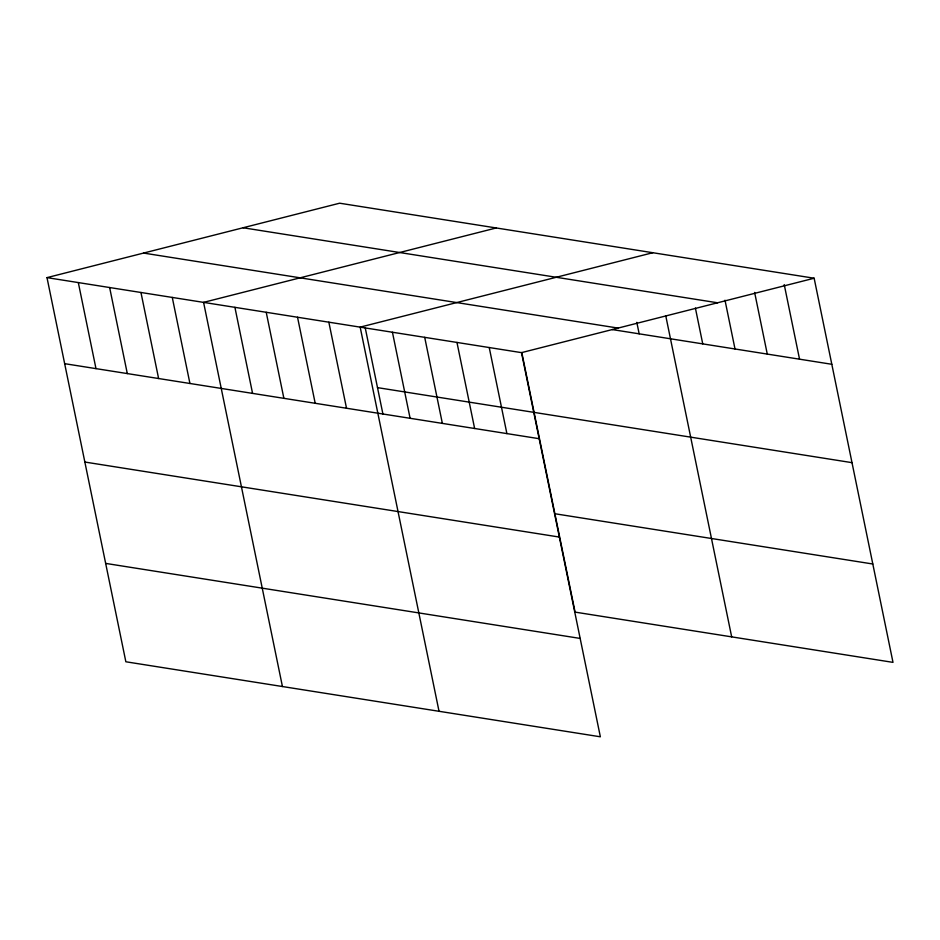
<?xml version="1.0" encoding="UTF-8"?>
<svg xmlns="http://www.w3.org/2000/svg" width="940" height="940" viewBox="0 0 940 940"><rect width="100%" height="100%" fill="white"/><g stroke="black" fill="none" stroke-linecap="round" stroke-linejoin="round"><path stroke-width="1.41" d="M47 277.629L521.5 352.641L600.355 736.795L125.854 661.772L47 277.629L339.646 203.204L814.146 278.228L893 662.371L575.092 612.116L521.794 352.512M496.238 227.962L203.581 302.374L282.435 686.529M652.818 252.719L360.173 327.132L439.027 711.286M521.5 352.641L814.146 278.228M243.072 227.762L717.573 302.786M143.573 253.072L618.073 328.084M612.116 329.552L831.806 364.285M377.504 387.632L852.004 462.656M64.66 363.674L539.161 438.698M554.894 513.745L872.802 564M84.859 462.045L559.359 537.069M105.656 563.401L580.156 638.425M784.23 284.597L799.541 359.186M754.62 292.411L767.275 354.075M724.999 300.213L735.01 348.975M695.389 308.026L702.744 343.876M665.767 315.828L731.673 636.874M636.815 322.349L639.165 333.829M489.235 347.541L506.895 433.599M456.969 342.442L474.63 428.499M424.704 337.343L442.364 423.388M392.438 332.243L410.099 418.288M365.214 327.755L382.991 414.376M328.847 322.185L346.519 408.242M297.534 317.238L315.194 403.284M266.22 312.28L283.88 398.337M234.906 307.333L252.566 393.378M172.267 297.428L189.927 383.485M140.953 292.481L158.613 378.526M109.639 287.522L127.3 373.579M78.314 282.576L95.986 368.633"/></g></svg>
